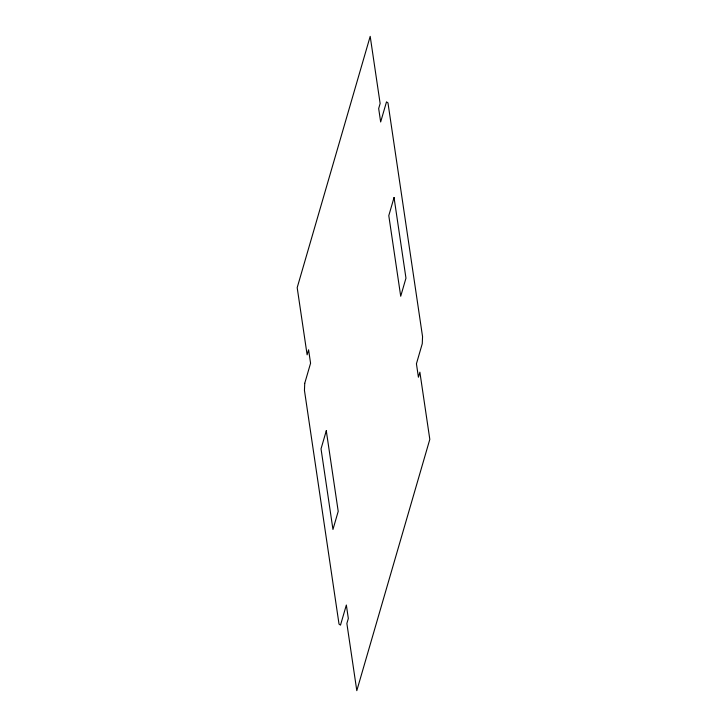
<?xml version="1.0" encoding="UTF-8"?>
<svg xmlns="http://www.w3.org/2000/svg" width="727" height="727" viewBox="0 0 727 727"><rect width="100%" height="100%" fill="white"/><g stroke="black" fill="none" stroke-linecap="round" stroke-linejoin="round"><path stroke-width="1.09" d="M304.731 383.329L304.449 390.381L339.027 624.111L340.5 625.129L346.343 605.028L348.324 618.459L346.87 623.484L356.803 690.65L429.811 439.344L419.879 372.179L418.416 377.204L416.426 363.773L422.269 343.671L422.551 336.619L387.973 102.889L386.5 101.871L380.657 121.972L378.676 108.541L380.13 103.516L370.197 36.35L297.189 287.656L307.121 354.821L308.584 349.796L310.574 363.227L304.731 383.329M326.287 430.757L321.034 448.85L332.957 529.456L338.209 511.354L326.287 430.757M394.043 197.544L388.791 215.637L400.713 296.243L405.966 278.15L394.043 197.544"/></g></svg>
